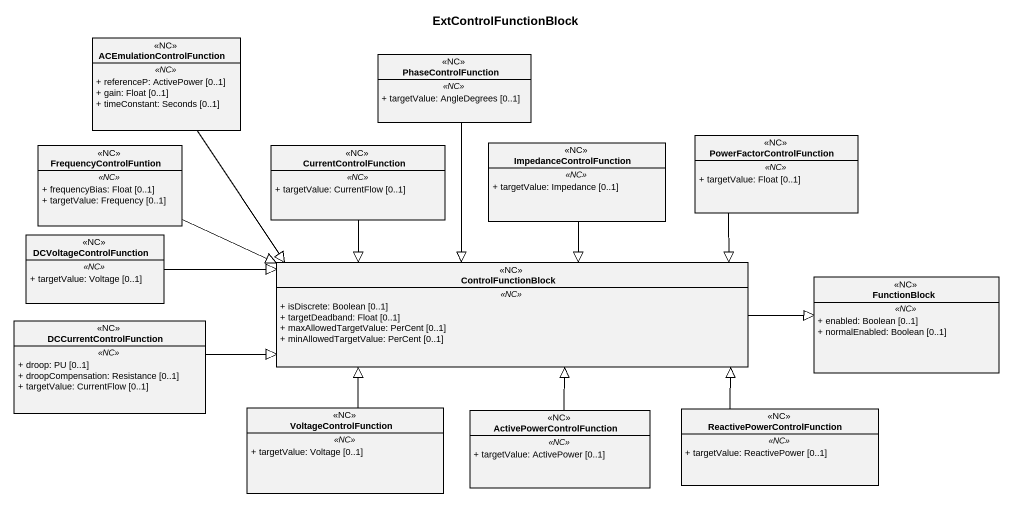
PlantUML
@startuml
title ExtControlFunctionBlock
hide circle
hide empty members
skinparam classAttributeIconSize 0
class ACEmulationControlFunction <<NC>> {
  .. <<NC>> ..
  + referenceP: ActivePower [0..1]
  + gain: Float [0..1]
  + timeConstant: Seconds [0..1]
}
class PhaseControlFunction <<NC>> {
  .. <<NC>> ..
  + targetValue: AngleDegrees [0..1]
}
class FrequencyControlFuntion <<NC>> {
  .. <<NC>> ..
  + frequencyBias: Float [0..1]
  + targetValue: Frequency [0..1]
}
class CurrentControlFunction <<NC>> {
  .. <<NC>> ..
  + targetValue: CurrentFlow [0..1]
}
class ImpedanceControlFunction <<NC>> {
  .. <<NC>> ..
  + targetValue: Impedance [0..1]
}
class PowerFactorControlFunction <<NC>> {
  .. <<NC>> ..
  + targetValue: Float [0..1]
}
class DCVoltageControlFunction <<NC>> {
  .. <<NC>> ..
  + targetValue: Voltage [0..1]
}
class ControlFunctionBlock <<NC>> {
  .. <<NC>> ..
  + isDiscrete: Boolean [0..1]
  + targetDeadband: Float [0..1]
  + maxAllowedTargetValue: PerCent [0..1]
  + minAllowedTargetValue: PerCent [0..1]
}
class FunctionBlock <<NC>> {
  .. <<NC>> ..
  + enabled: Boolean [0..1]
  + normalEnabled: Boolean [0..1]
}
class DCCurrentControlFunction <<NC>> {
  .. <<NC>> ..
  + droop: PU [0..1]
  + droopCompensation: Resistance [0..1]
  + targetValue: CurrentFlow [0..1]
}
class VoltageControlFunction <<NC>> {
  .. <<NC>> ..
  + targetValue: Voltage [0..1]
}
class ActivePowerControlFunction <<NC>> {
  .. <<NC>> ..
  + targetValue: ActivePower [0..1]
}
class ReactivePowerControlFunction <<NC>> {
  .. <<NC>> ..
  + targetValue: ReactivePower [0..1]
}
ACEmulationControlFunction --|> ControlFunctionBlock
PhaseControlFunction --|> ControlFunctionBlock
FrequencyControlFuntion -right-|> ControlFunctionBlock
CurrentControlFunction --|> ControlFunctionBlock
ImpedanceControlFunction --|> ControlFunctionBlock
PowerFactorControlFunction -left-|> ControlFunctionBlock
DCVoltageControlFunction -right-|> ControlFunctionBlock
ControlFunctionBlock -right-|> FunctionBlock
DCCurrentControlFunction -right-|> ControlFunctionBlock
VoltageControlFunction -up-|> ControlFunctionBlock
ActivePowerControlFunction -up-|> ControlFunctionBlock
ReactivePowerControlFunction -left-|> ControlFunctionBlock
@enduml
